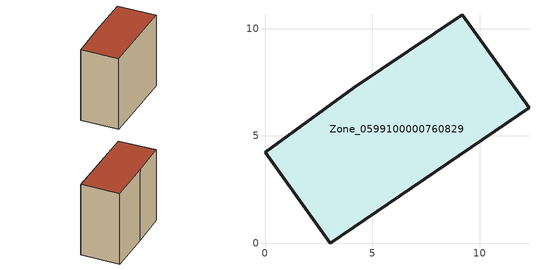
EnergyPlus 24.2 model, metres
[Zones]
Zone_0599100000760829
 floor ground (C_G): 0,4.24 4.13,7.24 9.19,10.65 12.29,6.32 3.04,0 z0
 wall outside (C_F): 3.04,0 12.29,6.32 9.19,10.65 4.13,7.24 0,4.24 3.04,0 z0:10.39
 roof outside (C_R): 4.13,7.24 0,4.24 3.04,0 12.29,6.32 9.19,10.65 z10.39
[BUILDING]
Pand.0599100000760829: North Axis=0; Terrain=City; Loads Convergence Tolerance Value=0.04; Temperature Convergence Tolerance Value=0.4; Solar Distribution=FullExterior; Maximum Number of Warmup Days=25; Minimum Number of Warmup Days=1
[Site:Location]
Rotterdam.The.Hague.AP_ZH_NLD Design_Conditions: Latitude=51.96; Longitude=4.45; Time Zone=1; Elevation=-4.5
[SITE:GROUNDTEMPERATURE:BUILDINGSURFACE]
18, 18, 18, 18, 18, 18, 18, 18, 18, 18, 18, 18
[MATERIAL] Thermal Absorptance=0.9; Solar Absorptance=0.7; Visible Absorptance=0.7
Name | Roughness | Thickness | Conductivity | Density | Specific Heat
G.TI.1946 | MediumSmooth | 0.15 | 1 | 540 | 1210
F.TI.1946 | Rough | 0.3 | 0.857143 | 1920 | 840
R.TI.1946 | MediumRough | 0.2 | 0.1 | 1500 | 1000
[CONSTRUCTION]
C_G: G.TI.1946
C_F: F.TI.1946
C_R: R.TI.1946
[ZONE]
Zone_0599100000760829: Type=1; Multiplier=1; Ceiling Height=Autocalculate; Volume=Autocalculate; Floor Area=autocalculate; Part of Total Floor Area=Yes
[ZONEINFILTRATION:DESIGNFLOWRATE]
Infil_Zone_0599100000760829: Zone or ZoneList or Space or SpaceList=Zone_0599100000760829; Schedule=AlwaysOn; Design Flow Rate Calculation Method=Flow/Area; Flow Rate per Floor Area=0.003; Constant Term Coefficient=1; Temperature Term Coefficient=0; Velocity Term Coefficient=0; Velocity Squared Term Coefficient=0
[HVACTEMPLATE:ZONE:IDEALLOADSAIRSYSTEM]
Zone_0599100000760829: Maximum Heating Supply Air Temperature=50; Minimum Cooling Supply Air Temperature=13; Maximum Heating Supply Air Humidity Ratio=0.0156; Minimum Cooling Supply Air Humidity Ratio=0.0077; Heating Limit=NoLimit; Cooling Limit=NoLimit; Dehumidification Control Type=ConstantSensibleHeatRatio; Cooling Sensible Heat Ratio=0.7; Dehumidification Setpoint=60; Humidification Control Type=None; Humidification Setpoint=30; Outdoor Air Method=None; Outdoor Air Flow Rate per Person=0.00944; Outdoor Air Flow Rate per Zone Floor Area=0; Outdoor Air Flow Rate per Zone=0; Demand Controlled Ventilation Type=None; Outdoor Air Economizer Type=NoEconomizer; Heat Recovery Type=None; Sensible Heat Recovery Effectiveness=0.7; Latent Heat Recovery Effectiveness=0.65
[ZONECONTROL:THERMOSTAT]
ThermostatControl_Zone_0599100000760829: Zone or ZoneList=Zone_0599100000760829; Control Type Schedule=DualSetpointControlType; Control 1=Thermostat_Zone_0599100000760829; Temperature Difference Between Cutout And Setpoint=0
[THERMOSTATSETPOINT:DUALSETPOINT]
Thermostat_Zone_0599100000760829: Heating Setpoint Temperature Schedule=HeatingSetpoint_Zone_0599100000760829; Cooling Setpoint Temperature Schedule=CoolingSetpoint_Zone_0599100000760829
[SCHEDULE:COMPACT]
HeatingSetpoint_Zone_0599100000760829: Through: 12/31, For: AllDays, Until: 24:00, 21
CoolingSetpoint_Zone_0599100000760829: Through: 12/31, For: AllDays, Until: 24:00, 24
DualSetpointControlType: Through: 12/31, For: AllDays, Until: 24:00, 4
AlwaysOn: Through: 12/31, For: AllDays, Until: 24:00, 1
